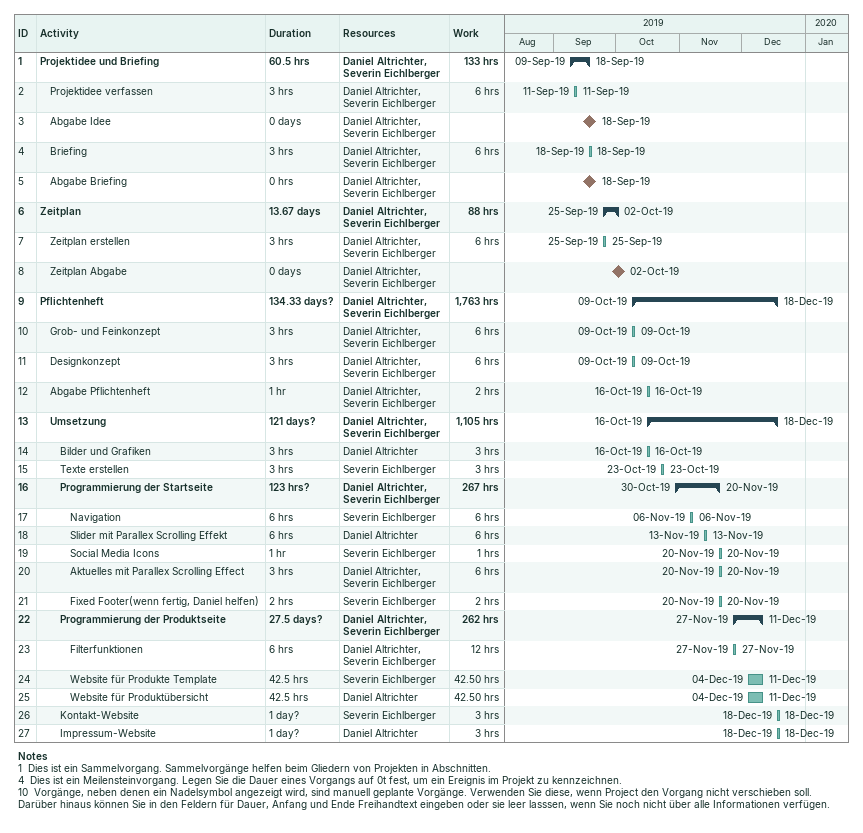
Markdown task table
| ID | Level | Task | Duration | Start | Finish | Resources | Work (h) |
|---|---|---|---|---|---|---|---|
| 1 | 1 | **Projektidee und Briefing** | 60.5h | 2019-09-09 | 2019-09-18 | Daniel Altrichter, Severin Eichlberger | 133 |
| 2 | 2 | Projektidee verfassen | 3h | 2019-09-11 | 2019-09-11 | Daniel Altrichter, Severin Eichlberger | 6 |
| 3 | 2 | Abgabe Idee | 0d | 2019-09-18 | 2019-09-18 | Daniel Altrichter, Severin Eichlberger |  |
| 4 | 2 | Briefing | 3h | 2019-09-18 | 2019-09-18 | Daniel Altrichter, Severin Eichlberger | 6 |
| 5 | 2 | Abgabe Briefing | 0h | 2019-09-18 | 2019-09-18 | Daniel Altrichter, Severin Eichlberger |  |
| 6 | 1 | **Zeitplan** | 13.67d | 2019-09-25 | 2019-10-02 | Daniel Altrichter, Severin Eichlberger | 88 |
| 7 | 2 | Zeitplan erstellen | 3h | 2019-09-25 | 2019-09-25 | Daniel Altrichter, Severin Eichlberger | 6 |
| 8 | 2 | Zeitplan Abgabe | 0d | 2019-10-02 | 2019-10-02 | Daniel Altrichter, Severin Eichlberger |  |
| 9 | 1 | **Pflichtenheft** | 134.33d? | 2019-10-09 | 2019-12-18 | Daniel Altrichter, Severin Eichlberger | 1763 |
| 10 | 2 | Grob- und Feinkonzept | 3h | 2019-10-09 | 2019-10-09 | Daniel Altrichter, Severin Eichlberger | 6 |
| 11 | 2 | Designkonzept | 3h | 2019-10-09 | 2019-10-09 | Daniel Altrichter, Severin Eichlberger | 6 |
| 12 | 2 | Abgabe Pflichtenheft | 1h | 2019-10-16 | 2019-10-16 | Daniel Altrichter, Severin Eichlberger | 2 |
| 13 | 2 | **Umsetzung** | 121d? | 2019-10-16 | 2019-12-18 | Daniel Altrichter, Severin Eichlberger | 1105 |
| 14 | 3 | Bilder und Grafiken | 3h | 2019-10-16 | 2019-10-16 | Daniel Altrichter | 3 |
| 15 | 3 | Texte erstellen | 3h | 2019-10-23 | 2019-10-23 | Severin Eichlberger | 3 |
| 16 | 3 | **Programmierung der Startseite** | 123h? | 2019-10-30 | 2019-11-20 | Daniel Altrichter, Severin Eichlberger | 267 |
| 17 | 4 | Navigation | 6h | 2019-11-06 | 2019-11-06 | Severin Eichlberger | 6 |
| 18 | 4 | Slider mit Parallex Scrolling Effekt | 6h | 2019-11-13 | 2019-11-13 | Daniel Altrichter | 6 |
| 19 | 4 | Social Media Icons | 1h | 2019-11-20 | 2019-11-20 | Severin Eichlberger | 1 |
| 20 | 4 | Aktuelles mit Parallex Scrolling Effect | 3h | 2019-11-20 | 2019-11-20 | Daniel Altrichter, Severin Eichlberger | 6 |
| 21 | 4 | Fixed Footer(wenn fertig, Daniel helfen) | 2h | 2019-11-20 | 2019-11-20 | Severin Eichlberger | 2 |
| 22 | 3 | **Programmierung der Produktseite** | 27.5d? | 2019-11-27 | 2019-12-11 | Daniel Altrichter, Severin Eichlberger | 262 |
| 23 | 4 | Filterfunktionen | 6h | 2019-11-27 | 2019-11-27 | Daniel Altrichter, Severin Eichlberger | 12 |
| 24 | 4 | Website für Produkte Template | 42.5h | 2019-12-04 | 2019-12-11 | Severin Eichlberger | 42.50 |
| 25 | 4 | Website für Produktübersicht | 42.5h | 2019-12-04 | 2019-12-11 | Daniel Altrichter | 42.50 |
| 26 | 3 | Kontakt-Website | 1d? | 2019-12-18 | 2019-12-18 | Severin Eichlberger | 3 |
| 27 | 3 | Impressum-Website | 1d? | 2019-12-18 | 2019-12-18 | Daniel Altrichter | 3 |

Notes
- 1: Dies ist ein Sammelvorgang. Sammelvorgänge helfen beim Gliedern von Projekten in Abschnitten.
- 4: Dies ist ein Meilensteinvorgang. Legen Sie die Dauer eines Vorgangs auf 0t fest, um ein Ereignis im Projekt zu kennzeichnen.
- 10: Vorgänge, neben denen ein Nadelsymbol angezeigt wird, sind manuell geplante Vorgänge. Verwenden Sie diese, wenn Project den Vorgang nicht verschieben soll. Darüber hinaus können Sie in den Feldern für Dauer, Anfang und Ende Freihandtext eingeben oder sie leer lasssen, wenn Sie noch nicht über alle Informationen verfügen.
